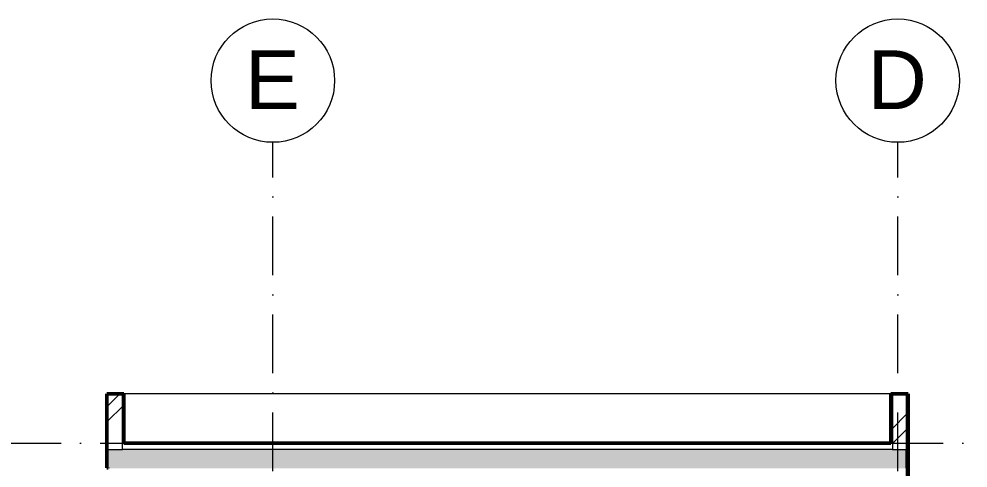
# Model space of a CAD drawing. Header units: millimetres. Extents: x -11864 to 89370, y -1600 to 12887.
# Drawn here: x 47499 to 55186, y 9247 to 12887 of the extents above; entities that cross this region are included whole.
import ezdxf

# ---------------------------------------------------------------- set-up
doc = ezdxf.new("R2010")
doc.units = ezdxf.units.MM
doc.linetypes.add('Dash Dot 3_16_', pattern=[793.75, 476.25, -158.75, 0, -158.75])
for name, color, linetype, lineweight in [('A-FLOR-1', 8, 'Continuous', 50), ('A-FLOR-LEVL-1', 7, 'Dash Dot 3_16_', 9), ('A-FLOR-MCUT', 8, 'Continuous', 13), ('A-FLOR-PATT-1', 8, 'Continuous', 13), ('A-WALL', 4, 'Continuous', 13), ('A-WALL-1', 4, 'Continuous', 50), ('A-WALL-PATT-1', 8, 'Continuous', 9), ('S-GRID-1', 7, 'Dash Dot 3_16_', 9), ('S-GRID-IDEN', 7, 'Continuous', 9)]:
    doc.layers.add(name, color=color, linetype=linetype, lineweight=lineweight)
doc.styles.add('Arial_2', font='arial.ttf', dxfattribs={"height": 476.25})
pattern_1 = [(45, (51684.25, 1649.4), (-251.447, 251.447), []), (45, (51684.25, 2030.4), (-251.447, 251.447), [])]

# ---------------------------------------------------------------- blocks, each defined once
blk = doc.blocks.new('Grid - Grid Head - Circle 2-235549-SECTION-A_-A')
at = {"layer": 'S-GRID-IDEN'}
blk.add_circle((-114.3, 12387.2), 500, dxfattribs=at)

msp = doc.modelspace()

# ---------------------------------------------------------------- hatches: boundary and pattern name
at = {"layer": 'A-FLOR-PATT-1'}
msp.add_hatch(color=256, dxfattribs=at).paths.add_polyline_path([(54574, 9245.6), (54686, 9245.6), (54686, 9398), (48221.7, 9398), (48221.7, 9245.6), (54561.3, 9245.6)], flags=0)
at = {"layer": 'A-WALL-PATT-1'}
h = msp.add_hatch(dxfattribs=at)
h.set_pattern_fill('FP_4', color=256, style=0, pattern_type=2)
h.set_pattern_definition(pattern_1)
h.paths.add_polyline_path([(48336, 9398), (48336, 9848), (48221.7, 9848), (48221.7, 9398)], flags=0)
h = msp.add_hatch(dxfattribs=at)
h.set_pattern_fill('FP_4', color=256, style=0, pattern_type=2)
h.set_pattern_definition(pattern_1)
h.paths.add_polyline_path([(54686, 9248), (54688.3, 9248), (54688.3, 9848), (54574, 9848), (54574, 9398), (54686, 9398)], flags=0)
h = msp.add_hatch(dxfattribs=at)
h.set_pattern_fill('FP_4', color=256, style=0, pattern_type=2)
h.set_pattern_definition(pattern_1)
h.paths.add_polyline_path([(54688.3, 3350), (54688.3, 6502.4), (54574, 6502.4), (54574, 3350)], flags=0)
h.paths.add_polyline_path([(54574, 6654.8), (54688.3, 6654.8), (54688.3, 9248), (54686, 9248), (54686, 9245.6), (54574, 9245.6), (54574, 6705.6)], flags=0)

# ---------------------------------------------------------------- linework, layer by layer
at = {"layer": 'A-FLOR-1'}
for p, q in [((54561.3, 9448.8), (48348.7, 9448.8)), ((48221.7, 9248), (48221.7, 9245.6))]:
    msp.add_line(p, q, dxfattribs=at)
at = {"layer": 'A-FLOR-LEVL-1'}
msp.add_line((37042.8, 9448.8), (71380.6, 9448.8), dxfattribs=at)
at = {"layer": 'A-FLOR-MCUT'}
for p, q in [((48348.7, 9448.8), (48336, 9448.8)), ((54574, 9398), (48336, 9398)), ((54574, 9448.8), (54561.3, 9448.8)), ((54686, 9245.6), (54686, 9398))]:
    msp.add_line(p, q, dxfattribs=at)
at = {"layer": 'A-WALL'}
for p, q in [((48221.7, 9248), (48221.7, 9848)), ((48336, 9398), (48336, 9848)), ((54561.3, 9848), (48348.7, 9848)), ((54574, 9848), (54574, 9398)), ((54688.3, 6705.6), (54688.3, 9848)), ((48221.7, 9398), (48336, 9398)), ((54574, 9398), (54686, 9398))]:
    msp.add_line(p, q, dxfattribs=at)
at = {"layer": 'A-WALL-1'}
for p, q in [((48209, 9848), (48209, 9248)), ((48348.7, 9848), (48209, 9848)), ((48348.7, 9448.8), (48348.7, 9848)), ((54701, 9848), (54561.3, 9848)), ((54561.3, 9848), (54561.3, 9448.8)), ((54701, 6705.6), (54701, 9848)), ((48209, 9248), (48221.7, 9248))]:
    msp.add_line(p, q, dxfattribs=at)
at = {"layer": 'S-GRID-1'}
for p, q in [((49555.2, -304.8), (49555.2, 11887.2)), ((54616.1, -304.8), (54616.1, 11887.2))]:
    msp.add_line(p, q, dxfattribs=at)

# ---------------------------------------------------------------- block references
at = {"layer": 'S-GRID-IDEN'}
for p in [(49669.5, 0), (54730.4, 0)]:
    msp.add_blockref('Grid - Grid Head - Circle 2-235549-SECTION-A_-A', p, dxfattribs=at)

# ---------------------------------------------------------------- texts
at = {"layer": 'S-GRID-IDEN', "char_height": 476.2, "attachment_point": 1, "style": 'Arial_2'}
for s, insert, width in [('E', (49330.1, 12632.9), 537.131), ('D', (54371.5, 12632.9), 585.232)]:
    msp.add_mtext(s, dxfattribs=dict(at, insert=insert, width=width))

doc.saveas('drawing.dxf')
